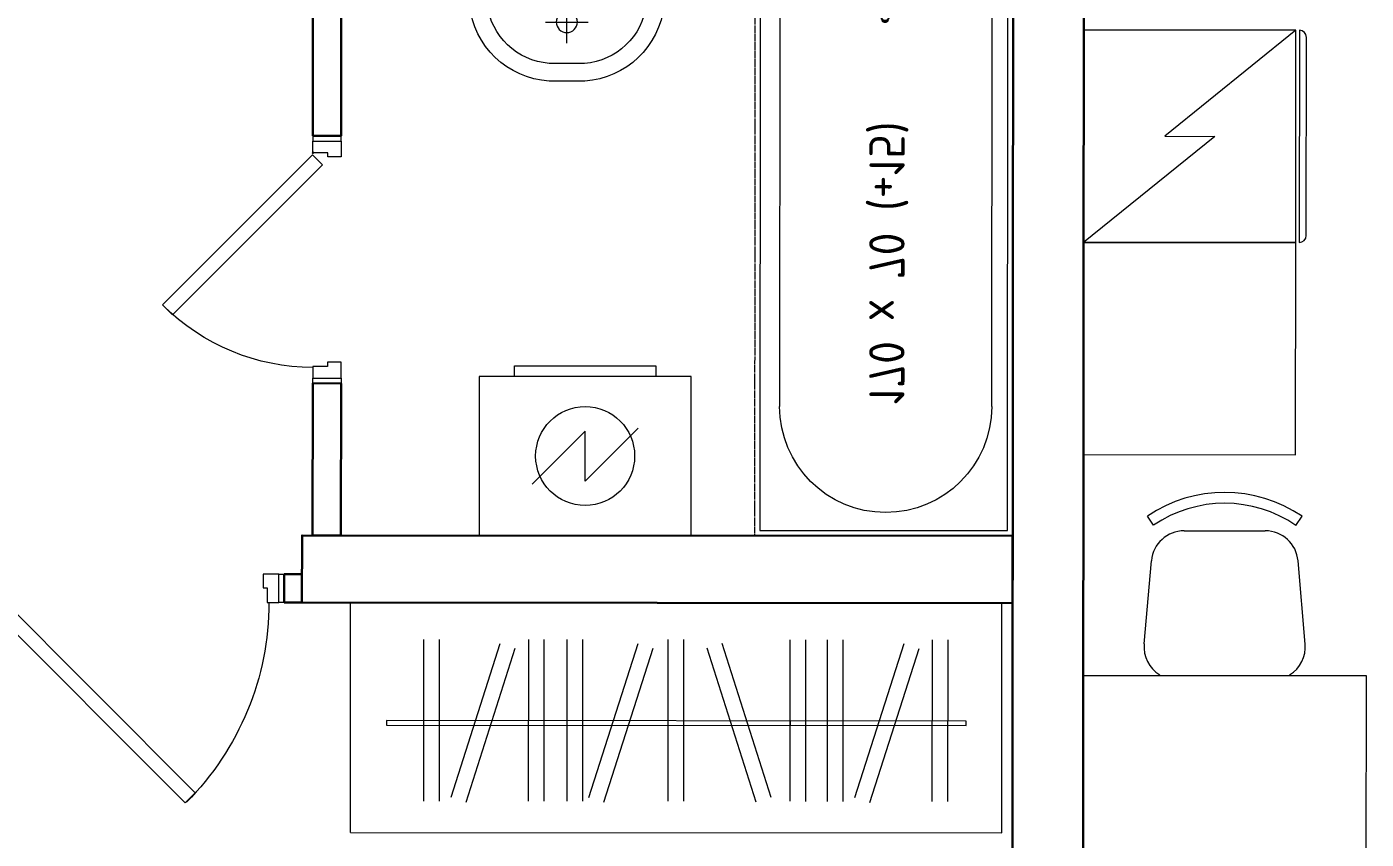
# Model space of a CAD drawing. Header units: millimetres. Extents: x 0 to 145404, y 0 to 194550.
# Drawn here: x 63979 to 67768, y 24212 to 26509 of the extents above; entities that cross this region are included whole.
import ezdxf
from ezdxf.enums import TextEntityAlignment as Align

# ---------------------------------------------------------------- set-up
doc = ezdxf.new("R2010")
doc.units = ezdxf.units.MM
doc.linetypes.add('ACAD_ISO02W100', pattern=[15, 12, -3])
doc.linetypes.add('ГОСТ 2.303 5', pattern=[24, 20, -1.5, 1, -1.5])
for name, color, linetype, lineweight in [('АР - Двери', 126, 'Continuous', 9), ('АР - Монолит', 56, 'Continuous', 30), ('АР - Обор. - Холодильник', 42, 'Continuous', 9), ('АР - Оборуд', 252, 'Continuous', 0), ('АР - панель 400', 151, 'Continuous', 30), ('АР - Перегородки 190', 54, 'Continuous', 30), ('АР - Перегородки 80', 32, 'Continuous', 30), ('АР - Сантехника', 150, 'Continuous', 9)]:
    doc.layers.add(name, color=color, linetype=linetype, lineweight=lineweight)
doc.layers.add('АР - мебель', color=7, linetype='Continuous', lineweight=9, true_color=0x787878)
doc.styles.add('GOST 2.304', font='CS_Gost2304.shx', dxfattribs={"oblique": 15})
doc.styles.add('GOST-2.304_Type-B', font='GOST Common.ttf')

# ---------------------------------------------------------------- blocks, each defined once
blk = doc.blocks.new('ОГ78_на2персон_стол800х800')
for p, q in [((-400, -800), (-400, 0)), ((-400, 0), (400, 0)), ((400, 0), (400, -800)), ((-824.7383649635594, -198.7843750001048), (-850.2867828705348, -181.3038785374374)), ((-489.1585584904533, -172.2953700853395), (-724.436674156459, -192.7543366662576)), ((489.1585584788118, -172.2953700853395), (724.4366741448175, -192.7543366662576)), ((824.7383649519179, -198.7843750001048), (850.2867828588933, -181.3038785374374)), ((-809.2602399468888, -285.2739547932288), (-809.2602399468888, -514.7260452038608)), ((809.2602399643511, -285.2739547932288), (809.2602399643511, -514.7260452038608)), ((-824.7383649635594, -601.2156249969848), (-850.2867828705348, -618.6961214596522)), ((824.7383649519179, -601.2156249969848), (850.2867828588933, -618.6961214596522)), ((-489.1585584904533, -627.7046299117501), (-724.436674156459, -607.245663330832)), ((489.1585584788118, -627.7046299117501), (724.4366741448175, -607.245663330832)), ((400, -800), (-400, -800))]:
    blk.add_line(p, q)
for centre, radius, start, end in [((-530.6539899669588, -399.9999999985448), 387.289447110908, 145.6196552801389, 214.3803447198611), ((-481.1133742972743, -264.8149882123107), 92.86875, 31.59303208712899, 94.9697407260879), ((481.1133742856327, -264.8149882123107), 92.86875, 85.0302592739121, 148.406967912871), ((530.6539899553172, -399.9999999985448), 387.289447110908, 325.6196552801389, 34.38034471986106), ((-530.6539899669588, -399.9999999985448), 356.3331971109081, 145.6196552801389, 214.3803447198611), ((-716.39148996328, -285.2739547932288), 92.86875, 94.9697407260879, 180), ((716.3914899516385, -285.2739547932288), 92.86875, 0, 85.0302592739121), ((530.6539899553172, -399.9999999985448), 356.3331971109081, 325.6196552801389, 34.38034471986106), ((-716.39148996328, -514.7260452038608), 92.86875, 180, 265.0302592739121), ((716.3914899516385, -514.7260452038608), 92.86875, 274.9697407260879, 0), ((-481.1133742972743, -535.1850117847789), 92.86875, 265.0302592739121, 328.406967912871), ((481.1133742856327, -535.1850117847789), 92.86875, 211.593032087129, 274.9697407260879)]:
    blk.add_arc(centre, radius, start, end)
blk = doc.blocks.new('холодильник')
at = {"layer": 'АР - Обор. - Холодильник'}
for p, q in [((0, 300), (0, -300)), ((600, 300), (0, 300)), ((600, -300), (600, 300)), ((610, 300), (610, -300)), ((610, 300), (610, 300)), ((630, -280), (630, 280)), ((0, -300), (600, -300)), ((610, -300), (610, -300))]:
    blk.add_line(p, q, dxfattribs=at)
blk.add_lwpolyline([(600, 300), (229.2893218813452, 0), (370.7106781186547, 0), (5.68e-14, -300)], dxfattribs=at)
for centre, start, end in [((610, 280), 0, 90), ((610, -280), 270, 0)]:
    blk.add_arc(centre, 20, start, end, dxfattribs=at)
blk = doc.blocks.new('Квартира 1К 5450 тип 5-3')
at = {"layer": 'АР - Монолит'}
blk.add_lwpolyline([(5449.999999767169, -6150.000000007451), (5649.999999767169, -6150.000000007451), (5649.999999767169, 4.656612873077393e-10), (5449.999999767169, 0)], close=True, dxfattribs=at)
at = {"layer": 'АР - Оборуд'}
blk.add_lwpolyline([(4849.99999977462, -2120), (5449.99999977462, -2120), (5449.99999977462, -2720), (4849.99999977462, -2720)], close=True, dxfattribs=at)
at = {"layer": 'АР - мебель', "xscale": -1, "rotation": 270}
blk.add_blockref('ОГ78_на2персон_стол800х800', (5449.999999767169, -3744.387886799406), dxfattribs=at)
at = {"layer": 'АР - Оборуд', "extrusion": (0, 0, -1), "zscale": -1}
blk.add_blockref('холодильник', (-5449.999999786727, -1820), dxfattribs=at)
blk = doc.blocks.new('*U206')
at = {"ltscale": 100}
for p, q in [((15, 37.50000000000001), (15, -42.49999999999999)), ((46, 37.50000000000001), (15, 37.50000000000001)), ((48, -4.499999999999988), (48, 35.50000000000001)), ((852, -4.499999999999988), (852, 37.50000000000001)), ((852, 37.50000000000001), (885, 37.50000000000001)), ((885, 37.50000000000001), (885, -42.49999999999999)), ((60, -4.499999999999988), (48, -4.499999999999988)), ((60, -42.49999999999999), (60, -4.499999999999988)), ((840, -42.49999999999999), (840, -4.499999999999988)), ((840, -4.499999999999988), (852, -4.499999999999988)), ((15, -42.49999999999999), (60, -42.49999999999999)), ((885, -42.49999999999999), (840, -42.49999999999999))]:
    blk.add_line(p, q, dxfattribs=at)
for points in [[(54.41421356238425, 38.91421356238426), (82.69848480983637, 10.62994231490303), (647.9685176837365, 575.8999751888329), (619.6842464362844, 604.1842464363141)], [(15, -42.49999999999999), (0, -42.49999999999999), (0, 37.50000000000001), (15, 37.50000000000001)], [(885, -42.49999999999999), (900, -42.49999999999999), (900, 37.50000000000001), (885, 37.50000000000001)]]:
    blk.add_lwpolyline(points, close=True, dxfattribs=at)
blk.add_circle((48, 37.50000000000001), 2, dxfattribs=at)
blk.add_arc((56.66666666666666, 37.50000000000001), 800, 0, 44.86495242747803, dxfattribs=at)
blk = doc.blocks.new('Ш02 650х1840')
for p, q in [((-1842.485831519822, 650.0000000000582), (-1842.485831519822, 0)), ((0, 650.0000000000582), (-1842.485831519822, 650.0000000000582)), ((0, 650.0000000000582), (0, 0)), ((-1690.135579986265, 560.8939945243183), (-1690.135579986265, 104.0141147737741)), ((-1645.839140608674, 560.8939945243183), (-1645.839140608674, 104.0141147737741)), ((-1469.021209435654, 563.6030094699818), (-1607.881827664445, 128.3364782202407)), ((-1426.820275734877, 550.1398844124633), (-1565.680893963668, 114.8733531628386)), ((-1393.690214907518, 560.8939945243183), (-1393.690214907518, 104.0141147737741)), ((-1349.393775529927, 560.8939945243183), (-1349.393775529927, 104.0141147737741)), ((-1288.060249356786, 560.8939945243183), (-1288.060249356786, 104.0141147737741)), ((-1243.763809979195, 560.8939945243183), (-1243.763809979195, 104.0141147737741)), ((-1190.189354671631, 550.1398844124633), (-1051.32873644284, 114.8733531628386)), ((-1147.988420970854, 563.6030094699818), (-1009.127802742063, 128.3364782202407)), ((-942.9707456176402, 560.8939945243183), (-942.9707456176402, 104.0141147737741)), ((-898.6743062400492, 560.8939945243183), (-898.6743062400492, 104.0141147737741)), ((-716.8190332851373, 563.6030094699818), (-855.6796515139285, 128.3364782202407)), ((-674.6180995843606, 550.1398844124633), (-813.4787178131519, 114.8733531628386)), ((-657.1274107088102, 560.8939945243183), (-657.1274107088102, 104.0141147737741)), ((-612.8309713312192, 560.8939945243183), (-612.8309713312192, 104.0141147737741)), ((-548.0900689269183, 560.8939945243183), (-548.0900689269183, 104.0141147737741)), ((-503.7936295493273, 560.8939945243183), (-503.7936295493273, 104.0141147737741)), ((-326.9756983763073, 563.6030094699818), (-465.8363166050985, 128.3364782202407)), ((-284.7747646755306, 550.1398844124633), (-423.6353829043219, 114.8733531628386)), ((-251.644703848171, 560.8939945243183), (-251.644703848171, 104.0141147737741)), ((-207.34826447058, 560.8939945243183), (-207.34826447058, 104.0141147737741)), ((-101.4559158723569, 346.5174259362975), (-1741.029915647465, 346.5174259363557)), ((-1741.029915647465, 346.5174259363557), (-1741.029915647465, 333.565196559357)), ((-1349.393775529927, 346.5174259363557), (-1349.393775529927, 333.565196559357)), ((-1243.501426931703, 333.565196559357), (-1243.501426931703, 346.5174259363557)), ((-101.4559158723569, 333.5651965594152), (-101.4559158723569, 346.5174259362975)), ((-1741.029915647465, 333.565196559357), (-101.4559158723569, 333.5651965594152)), ((0, 0), (-1842.485831519822, 0))]:
    blk.add_line(p, q)
blk = doc.blocks.new('Умывальник_550х420')
at = {"color": 0, "ltscale": 50}
for points in [[(54.97897113877116, -274.6120172367664), (230.2879566320398, -274.6120172367664, 0.365452103395076), (444.997823086218, -50.53245835553389), (444.9978230862471, 50.15052155638114, 0.3683872791962284), (228.936844208436, 275.3879827632336), (55.0166750336939, 275.3879827632336, 0.4125878078297611), (24.99782308624708, 245.3110526391538), (24.99782308624708, -244.5350871126866, 0.4122222469683098)], [(163.0029258728027, -224.6120172367664), (227.9798774719238, -224.6120172367664, 0.3570731861470254), (394.9978230862471, -49.688953284116), (394.9978230862471, 50.311046715884, 0.3564698640085138), (227.9798774719238, 225.3879827632337), (165.0231335560093, 225.3879827632337, 0.4117107908543504), (134.9978230862471, 195.2710050920141), (134.9978230862471, -196.3816670628148, 0.4204406638172309)], [(79.99781814863672, 8.295824798988178), (229.9978181486367, 8.295824798988178, -0.9999999999999999), (229.9978181486367, -7.704175201011822), (79.99781814863672, -7.704175201011822, -0.9999999999999999)]]:
    blk.add_lwpolyline(points, format="xyb", close=True, dxfattribs=at)
for points in [[(79.99781814863672, 165.2958247989882), (79.99781814863672, 85.29582479898818)], [(119.9978181486367, 125.2958247989882), (39.99781814863672, 125.2958247989882)], [(277.9976050387777, 60.21390451129992), (277.9976050387777, -59.78609548870008)], [(337.9976050387777, 0.2139045112999156), (217.9976050387777, 0.2139045112999156)], [(79.99781814863672, -84.70417520101182), (79.99781814863672, -164.7041752010118)], [(119.9978181486367, -124.7041752010118), (39.99781814863672, -124.7041752010118)]]:
    blk.add_lwpolyline(points, dxfattribs=at)
for centre, radius in [((79.99781814863672, 125.2958247989882), 20), ((277.9976050387777, 0.2139045112999156), 30), ((79.99781814863672, -124.7041752010118), 20)]:
    blk.add_circle(centre, radius, dxfattribs=at)
for radius, start, end in [(30, 15.46600995333712, 344.5339900466629), (14, 34.8499045783332, 325.1500954216668)]:
    blk.add_arc((79.99781814863672, 0.2958247989881784), radius, start, end, dxfattribs=at)
at = {"layer": 'Defpoints', "linetype": 'ACAD_ISO02W100', "lineweight": -2, "ltscale": 10}
blk.add_lwpolyline([(0, 275.3110527102253), (0, -274.6889592702501)], dxfattribs=at)
at = {"layer": 'АР - Сантехника', "linetype": 'ACAD_ISO02W100', "ltscale": 10, "style": 'GOST 2.304', "width": 0.7}
blk.add_attdef('NAME', text='', height=250, dxfattribs=at).set_placement((277.9976050387486, 0.213904511241708, -0.0007537256785641572), align=Align.MIDDLE_CENTER)
blk = doc.blocks.new('Стиральная_машинка_600х450')
at = {"color": 0, "linetype": 'ByBlock', "lineweight": -2, "ltscale": 50}
for points in [[(40, -40), (40, -640), (490, -640), (490, -40)], [(520, -540), (490, -540), (490, -140), (520, -140)]]:
    blk.add_lwpolyline(points, close=True, dxfattribs=at)
blk.add_lwpolyline([(344.2893218813697, -489.9999994916143), (194.2893218813697, -339.9999994916143), (335.7106781186303, -339.9999994916143), (185.7106781186303, -189.9999994916143)], dxfattribs=at)
blk.add_circle((265, -339.9999994916143), 140.0000000000291, dxfattribs=at)
blk = doc.blocks.new('*U202')
at = {"ltscale": 100}
for p, q in [((15, 37.50000000000001), (15, -42.49999999999999)), ((46, 37.50000000000001), (15, 37.50000000000001)), ((48, -4.499999999999988), (48, 35.50000000000001)), ((652, -4.499999999999988), (652, 37.50000000000001)), ((652, 37.50000000000001), (685, 37.50000000000001)), ((685, 37.50000000000001), (685, -42.49999999999999)), ((60, -4.499999999999988), (48, -4.499999999999988)), ((60, -42.49999999999999), (60, -4.499999999999988)), ((640, -42.49999999999999), (640, -4.499999999999988)), ((640, -4.499999999999988), (652, -4.499999999999988)), ((15, -42.49999999999999), (60, -42.49999999999999)), ((685, -42.49999999999999), (640, -42.49999999999999))]:
    blk.add_line(p, q, dxfattribs=at)
for points in [[(54.41421356238425, 38.91421356238426), (82.69848480983637, 10.62994231490303), (506.547161446427, 434.4786189515233), (478.2628901989749, 462.7628901990046)], [(15, -42.49999999999999), (0, -42.49999999999999), (0, 37.50000000000001), (15, 37.50000000000001)], [(685, -42.49999999999999), (700, -42.49999999999999), (700, 37.50000000000001), (685, 37.50000000000001)]]:
    blk.add_lwpolyline(points, close=True, dxfattribs=at)
blk.add_circle((48, 37.50000000000001), 2, dxfattribs=at)
blk.add_arc((54.99999999999999, 37.50000000000001), 600, 7.016709298534877e-15, 44.864952427478, dxfattribs=at)
blk = doc.blocks.new('Ванна 170х70 (+15)')
at = {"layer": 'АР - Сантехника'}
for p, q in [((15, 15), (14.99999999860302, 1715)), ((14.99999999860302, 1715), (714.999999998603, 1715.000000000582)), ((714.999999998603, 1715.000000000582), (715, 15.00000000058208)), ((714.9999999988358, 1715.000000000582), (714.9999999988358, 1715.000000000582)), ((290.9515600271989, 1670.013443472795), (288.0502560113091, 1664.313010616926)), ((292.9408151030075, 1671.813213335583), (290.9515600271989, 1670.013443472795)), ((332.2750076081138, 1672.00001664809), (292.9408151030075, 1671.813213335583)), ((295.5634454649407, 1671.249194451375), (292.9408151030075, 1671.813213335583)), ((298.5627297798637, 1668.37659691833), (295.5634454649407, 1671.249194451375)), ((301.6450772017706, 1663.476610597689), (298.5627297798637, 1668.37659691833)), ((333.8485858251806, 1671.661605317611), (332.2750076081138, 1672.00001664809)), ((335.6481564140413, 1669.938046797877), (333.8485858251806, 1671.661605317611)), ((337.4975648673717, 1666.998055005446), (335.6481564140413, 1669.938046797877)), ((343.2080923712347, 1671.823699339991), (335.7235348632094, 1669.818218200002)), ((339.215778199723, 1663.129416821059), (337.4975648673717, 1666.998055005446)), ((380.5508970736992, 1671.82369934005), (388.0354545817245, 1669.81821820006)), ((386.2614245775621, 1666.998055005504), (384.5432112452108, 1663.129416821117)), ((388.1108330308925, 1669.938046797935), (386.2614245775621, 1666.998055005504)), ((389.9104036197532, 1671.661605317669), (388.1108330308925, 1669.938046797935)), ((391.48398183682, 1672.000016648148), (389.9104036197532, 1671.661605317669)), ((391.48398183682, 1672.000016648148), (430.8181743419264, 1671.813213335699)), ((425.1962596650701, 1668.376596918446), (422.1139122431632, 1663.476610597805)), ((428.1955439799931, 1671.249194451491), (425.1962596650701, 1668.376596918446)), ((430.8181743419264, 1671.813213335699), (428.1955439799931, 1671.249194451491)), ((432.807429417735, 1670.013443472912), (430.8181743419264, 1671.813213335699)), ((432.807429417735, 1670.013443472912), (435.7087334340904, 1664.313010617043)), ((287.1213298963849, 1661.123102940153), (286.9458114879671, 1656.495353865903)), ((286.9458114879671, 1656.495353865903), (287.5408817508724, 1650.882759716827)), ((288.0502560113091, 1664.313010616926), (287.1213298963849, 1661.123102940153)), ((287.5408817508724, 1650.882759716827), (288.8482910615858, 1644.834720313316)), ((289.6416600721423, 1665.752826507203), (288.0502560113091, 1664.313010616926)), ((288.8482910615858, 1644.834720313316), (290.7400610868353, 1638.943259891588)), ((291.7397643614095, 1665.301611399744), (289.6416600721423, 1665.752826507203)), ((290.7400610868353, 1638.943259891588), (293.0310121967923, 1633.785075645894)), ((294.1391918135341, 1663.003533373587), (291.7397643614095, 1665.301611399744)), ((293.0310121967923, 1633.785075645894), (295.4968901344109, 1629.865086589241)), ((296.6050697511528, 1659.083544316934), (294.1391918135341, 1663.003533373587)), ((295.4968901344109, 1629.865086589241), (297.8963175865356, 1627.567008562852)), ((298.8960208611097, 1653.92536007124), (296.6050697511528, 1659.083544316934)), ((300.7877908863593, 1648.033899649512), (298.8960208611097, 1653.92536007124)), ((302.0952001970727, 1641.985860246001), (300.7877908863593, 1648.033899649512)), ((301.585825936636, 1628.555609345902), (302.5147520515602, 1631.745517022442)), ((304.5087660893332, 1657.028880290687), (301.6450772017706, 1663.476610597689)), ((302.6902704599779, 1636.373266096925), (302.0952001970727, 1641.985860246001)), ((302.5147520515602, 1631.745517022442), (302.6902704599779, 1636.373266096925)), ((306.8734786214773, 1649.664554763352), (304.5087660893332, 1657.028880290687)), ((340.0395789614413, 1643.022241859464), (305.8817673583981, 1623.516922021052)), ((308.5077402594034, 1642.104505509138), (306.8734786214773, 1649.664554763352)), ((307.8710224342067, 1625.31669188384), (309.0321800776292, 1629.304076479748)), ((309.2515780881513, 1635.088762822561), (308.5077402594034, 1642.104505509138)), ((309.0321800776292, 1629.304076479748), (309.2515780881513, 1635.088762822561)), ((340.6346057190094, 1658.710821504705), (339.215778199723, 1663.129416821059)), ((340.0395789614413, 1643.022241859464), (341.2331320068333, 1644.10210377723)), ((341.6151627020445, 1654.174791952129), (340.6346057190094, 1658.710821504705)), ((341.2331320068333, 1644.10210377723), (341.9298265927937, 1646.494534534635)), ((342.061465399107, 1649.965346340323), (341.6151627020445, 1654.174791952129)), ((341.9298265927937, 1646.494534534635), (342.061465399107, 1649.965346340323)), ((349.370720873354, 1648.628342340467), (341.9351919458713, 1646.635998368962)), ((353.2270188799594, 1637.773789900355), (353.3794947226997, 1637.749640099239)), ((353.3794947226997, 1664.403372356668), (353.3794947229326, 1464.320372356568)), ((370.3794947226997, 1664.403372356726), (370.3794947229326, 1464.320372356626)), ((370.3794947226997, 1637.749640099297), (370.5319705649745, 1637.773789900413)), ((374.3882685715798, 1648.628342340526), (381.8237974990625, 1646.63599836902)), ((382.1438267428894, 1654.174791952188), (381.6975240458269, 1649.965346340381)), ((381.6975240458269, 1649.965346340381), (381.8291628521401, 1646.494534534693)), ((381.8291628521401, 1646.494534534693), (382.5258574381005, 1644.102103777288)), ((383.1243837259244, 1658.710821504763), (382.1438267428894, 1654.174791952188)), ((382.5258574381005, 1644.102103777288), (383.7194104839582, 1643.022241859522)), ((384.5432112452108, 1663.129416821117), (383.1243837259244, 1658.710821504763)), ((383.7194104839582, 1643.022241859522), (417.8772220865358, 1623.516922021168)), ((415.2512491855305, 1642.104505509255), (414.5074113567825, 1635.088762822677)), ((414.5074113567825, 1635.088762822677), (414.7268093673047, 1629.304076479864)), ((414.7268093673047, 1629.304076479864), (415.8879670107272, 1625.316691883956)), ((416.8855108234566, 1649.664554763469), (415.2512491855305, 1642.104505509255)), ((419.2502233556006, 1657.028880290803), (416.8855108234566, 1649.664554763469)), ((422.1139122431632, 1663.476610597805), (419.2502233556006, 1657.028880290803)), ((421.6637892478611, 1641.985860246117), (421.0687189849559, 1636.373266097042)), ((421.0687189849559, 1636.373266097042), (421.2442373933736, 1631.745517022558)), ((421.2442373933736, 1631.745517022558), (422.1731635082979, 1628.555609346018)), ((422.9711985585745, 1648.033899649628), (421.6637892478611, 1641.985860246117)), ((424.8629685842898, 1653.925360071356), (422.9711985585745, 1648.033899649628)), ((427.1539196942467, 1659.083544317051), (424.8629685842898, 1653.925360071356)), ((425.8626718583982, 1627.567008562968), (428.2620993105229, 1629.865086589358)), ((429.6197976318654, 1663.003533373703), (427.1539196942467, 1659.083544317051)), ((428.2620993105229, 1629.865086589358), (430.7279772481415, 1633.78507564601)), ((432.0192250835244, 1665.30161139986), (429.6197976318654, 1663.003533373703)), ((430.7279772481415, 1633.78507564601), (433.0189283580985, 1638.943259891705)), ((434.1173293732572, 1665.75282650732), (432.0192250835244, 1665.30161139986)), ((433.0189283580985, 1638.943259891705), (434.9106983838137, 1644.834720313433)), ((435.7087334340904, 1664.313010617043), (434.1173293732572, 1665.75282650732)), ((434.9106983838137, 1644.834720313433), (436.2181076940615, 1650.882759716944)), ((436.637659548549, 1661.12310294027), (435.7087334340904, 1664.313010617043)), ((436.2181076940615, 1650.882759716944), (436.8131779569667, 1656.495353866019)), ((436.8131779569667, 1656.495353866019), (436.637659548549, 1661.12310294027)), ((558.2022750524338, 1602.37388970278), (161.2458892506547, 1602.379442633362)), ((297.8963175865356, 1627.567008562852), (299.9944218758028, 1627.115793455625)), ((303.2591369964648, 1624.08094090526), (297.8963175865356, 1627.567008562852)), ((299.9944218758028, 1627.115793455625), (301.585825936636, 1628.555609345902)), ((303.2591369964648, 1624.08094090526), (305.8817673583981, 1623.516922021052)), ((305.8817673583981, 1623.516922021052), (307.8710224342067, 1625.31669188384)), ((415.8879670107272, 1625.316691883956), (417.8772220865358, 1623.516922021168)), ((417.8772220865358, 1623.516922021168), (420.499852448469, 1624.080940905376)), ((420.499852448469, 1624.080940905376), (425.8626718583982, 1627.567008562968)), ((422.1731635082979, 1628.555609346018), (423.764567569131, 1627.115793455741)), ((423.764567569131, 1627.115793455741), (425.8626718583982, 1627.567008562968)), ((59.36058068764396, 365.8012135571917), (59.36058068671264, 1499.890280219435)), ((659.3605806867126, 1499.890142056975), (659.360580687644, 365.8012135577155)), ((715, 15.00000000058208), (15, 15)), ((15, 15), (15, 15))]:
    blk.add_line(p, q, dxfattribs=at)
at = {"layer": 'АР - Сантехника', "linetype": 'ГОСТ 2.303 5'}
blk.add_lwpolyline([(-1.164153218269348e-09, 1730), (729.9999999988358, 1730.000000000582), (730, 5.820766091346741e-10), (0, 0)], close=True, dxfattribs=at)
at = {"layer": 'АР - Сантехника'}
for points in [[(353.3794947229326, 1469.772507925052), (352.5935085504316, 1468.655136927264), (351.9939849060029, 1467.450723891379), (351.5929622207768, 1466.183453421574), (351.3984930259176, 1464.878772298805), (351.4144822619855, 1463.562878509518), (351.6406088648364, 1462.26219519088), (352.0723322145641, 1461.002840053057), (352.700983309187, 1459.810100937728), (353.5139388404787, 1458.707928036572), (354.4948746669106, 1457.718452972826), (355.6240936052054, 1456.86154439766), (356.8789209485985, 1456.15440902859), (358.2341597736813, 1455.611246138345), (359.6625968953595, 1455.242962433258), (361.1355493073352, 1455.056953047169), (362.6234401380643, 1455.056953047169), (364.0963925505057, 1455.242962433258), (365.5248296721838, 1455.611246138345), (366.880068496801, 1456.15440902859), (368.1348958401941, 1456.861544397718), (369.2641147784889, 1457.718452972884), (370.2450506049208, 1458.707928036631), (371.0580061362125, 1459.810100937786), (371.6866572308354, 1461.002840053116), (372.1183805805631, 1462.262195190939), (372.344507183414, 1463.562878509576), (372.3604964194819, 1464.878772298864), (372.1660272246227, 1466.183453421632), (371.7650045393966, 1467.450723891438), (371.1654808954336, 1468.655136927322), (370.3794947229326, 1469.77250792511)], [(353.3794947229326, 1464.320372356568), (353.4841438275762, 1463.144299629144), (353.7955143344589, 1461.997185715707), (354.3059392669238, 1460.907276367303), (355.0028502703644, 1459.901408769656), (355.8690870827995, 1459.00435072137), (356.8833200782537, 1458.238190768287), (358.0205754749477, 1457.621794311795), (359.2528502703644, 1457.170339077944), (360.549801770132, 1456.894941393053), (361.8794947229326, 1456.802382462192), (363.2091876757331, 1456.894941393053), (364.5061391750351, 1457.170339077944), (365.7384139704518, 1457.621794311795), (366.8756693671457, 1458.238190768287), (367.8899023626, 1459.004350721429), (368.7561391750351, 1459.901408769714), (369.4530501784757, 1460.907276367361), (369.9634751114063, 1461.997185715765), (370.2748456178233, 1463.144299629203), (370.3794947229326, 1464.320372356626)], [(353.3794947229326, 1458.868236788083), (353.4841438275762, 1457.68241949915), (353.7955143344589, 1456.525800967356), (354.3059392669238, 1455.426860979758), (355.0028502703644, 1454.412659085589), (355.8690870827995, 1453.508168301778), (356.8833200782537, 1452.735660193022), (358.0205754749477, 1452.114156472962), (359.2528502703644, 1451.658960625762), (360.549801770132, 1451.381281083915), (361.8794947229326, 1451.287955239415), (363.2091876757331, 1451.381281083915), (364.5061391750351, 1451.658960625762), (365.7384139704518, 1452.114156472962), (366.8756693671457, 1452.735660193022), (367.8899023626, 1453.508168301836), (368.7561391750351, 1454.412659085647), (369.4530501784757, 1455.426860979816), (369.9634751114063, 1456.525800967414), (370.2748456178233, 1457.682419499208), (370.3794947229326, 1458.868236788141)]]:
    blk.add_lwpolyline(points, dxfattribs=at)
for centre, radius, start, end in [((361.8794947226997, 1664.403372356668), 28.00000000000001, 13.41645926347605, 166.5835407367557), ((361.8794947226997, 1664.403372356668), 15, 304.5181078399733, 235.4818921600267), ((361.8794947226997, 1664.403372356668), 9.999999999999996, 328.2116693909996, 211.7883306090004), ((361.8794947226997, 1664.403372356668), 8.5, 0, 180), ((361.8794947226997, 1664.403372356668), 28.00000000000001, 223.4164592624323, 252.3277617374862), ((361.8794947226997, 1664.403372356668), 28.00000000000001, 287.6722382625137, 316.5835407375677), ((161.8528551415075, 1499.888965431659), 102.4922744631437, 89.24097123977641, 179.999265000058), ((556.8683062237687, 1499.890296616883), 102.4922744631437, 359.9999135957448, 90.75902876022359), ((359.360580687644, 365.8012135574245), 300, 180, 0)]:
    blk.add_arc(centre, radius, start, end, dxfattribs=at)
at = {"layer": 'АР - Сантехника', "linetype": 'Continuous', "style": 'GOST-2.304_Type-B'}
blk.add_text('170 х 70 (+15)', height=100, rotation=90, dxfattribs=at).set_placement((356.1551832812838, 771.4693985569174), align=Align.MIDDLE_CENTER)
blk = doc.blocks.new('Квартира 1К 6300 тип 38-1')
at = {"layer": 'АР - Монолит'}
blk.add_lwpolyline([(200, -2.793967723846436e-09), (0, -2.793967723846436e-09), (0, -6150.000000002794), (200, -6150.000000002794)], close=True, dxfattribs=at)
at = {"layer": 'АР - Перегородки 190'}
blk.add_lwpolyline([(200, -3140.000000002794), (2210, -3140.000000002794), (2210, -2950.000000002794), (200, -2950.000000002794)], close=True, dxfattribs=at)
at = {"layer": 'АР - Перегородки 80'}
for points in [[(2179.999999999069, -1820), (2099.999999999069, -1820), (2099.999999999069, -1099.999999999767), (2179.999999999069, -1099.999999999767)], [(2180, -2950), (2100, -2950), (2100, -2520), (2180, -2520)], [(2259.999999997206, -3140.000000002794), (2210, -3140.000000002794), (2210, -3060.000000002794), (2259.999999997206, -3060.000000002794)]]:
    blk.add_lwpolyline(points, close=True, dxfattribs=at)
at = {"layer": 'АР - Двери'}
for name, p, rotation in [('*U202', (2142.499999999069, -1820), 270.0000000000001), ('*U206', (3159.999999997206, -3102.500000002794), 180)]:
    blk.add_blockref(name, p, dxfattribs=dict(at, rotation=rotation))
at = {"layer": 'АР - мебель', "xscale": -1, "rotation": 180}
blk.add_blockref('Ш02 650х1840', (2072.485831519589, -3140.000000002794), dxfattribs=at)
at = {"layer": 'АР - панель 400'}
blk.add_blockref('Ванна 170х70 (+15)', (200.0000000009313, -2950), dxfattribs=at)
at = {"layer": 'АР - Сантехника', "rotation": 270.0000000000001}
blk.add_blockref('Умывальник_550х420', (1461.738199873827, -1219.999999989057), dxfattribs=at)
at = {"layer": 'АР - Сантехника', "xscale": -1, "rotation": 270}
blk.add_blockref('Стиральная_машинка_600х450', (1749.264678000472, -2990.000000018859), dxfattribs=at)
blk = doc.blocks.new('H_Section_2')
at = {"rotation": 56.96711930257281}
for name, p in [('Квартира 1К 6300 тип 38-1', (1542.844904627651, -12633.07270854362, 1.164974482949688e-09)), ('Квартира 1К 5450 тип 5-3', (-1428.060395473614, -17202.12312356592, 1.164974482949688e-09))]:
    blk.add_blockref(name, p, dxfattribs=at)

msp = doc.modelspace()

# ---------------------------------------------------------------- block references
at = {"xscale": -1, "rotation": 56.92792192093123}
msp.add_blockref('H_Section_2', (57225.46005968036, 36206.1139151171, 1.044764153914768e-07), dxfattribs=at)

doc.saveas('drawing.dxf')
